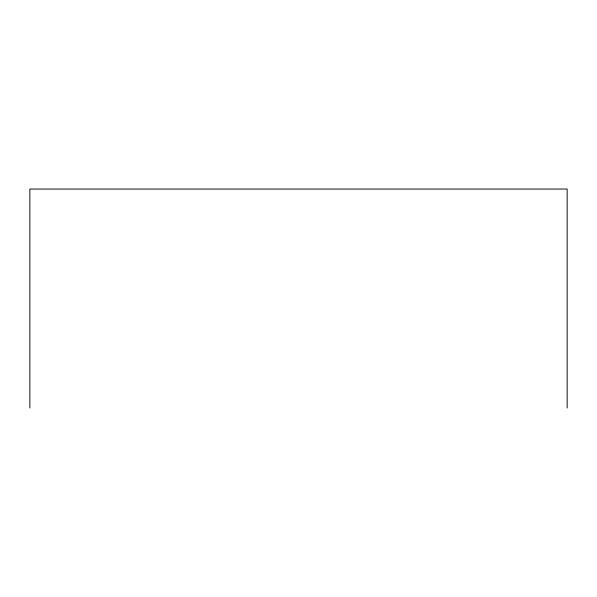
<?xml version="1.0" encoding="UTF-8"?>
<svg xmlns="http://www.w3.org/2000/svg" width="597" height="597" viewBox="0 0 597 597"><rect width="100%" height="100%" fill="white"/><g stroke="black" fill="none" stroke-linecap="round" stroke-linejoin="round"><path stroke-width="0.9" d="M567.15 407.952L567.15 189.048L29.85 189.048L29.85 407.952"/></g></svg>
